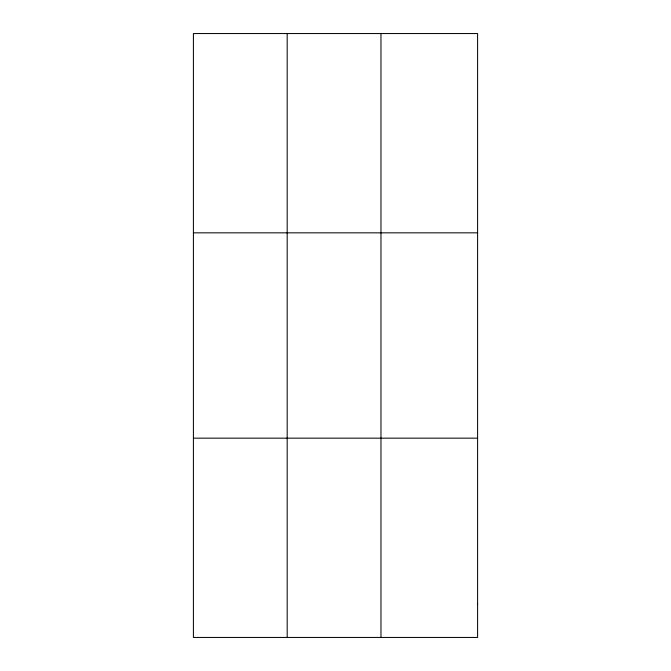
<?xml version="1.0" encoding="UTF-8"?>
<svg xmlns="http://www.w3.org/2000/svg" width="671" height="671" viewBox="0 0 671 671"><rect width="100%" height="100%" fill="white"/><g stroke="black" fill="none" stroke-linecap="round" stroke-linejoin="round"><path stroke-width="1.01" d="M287.188 637.45L287.188 33.55M380.969 637.45L380.969 33.55M193.407 232.837L477.593 232.837M193.407 438.163L477.593 438.163M477.593 604.236L477.593 637.45L193.407 637.45L193.407 33.55L477.593 33.55L477.593 604.236"/></g></svg>
